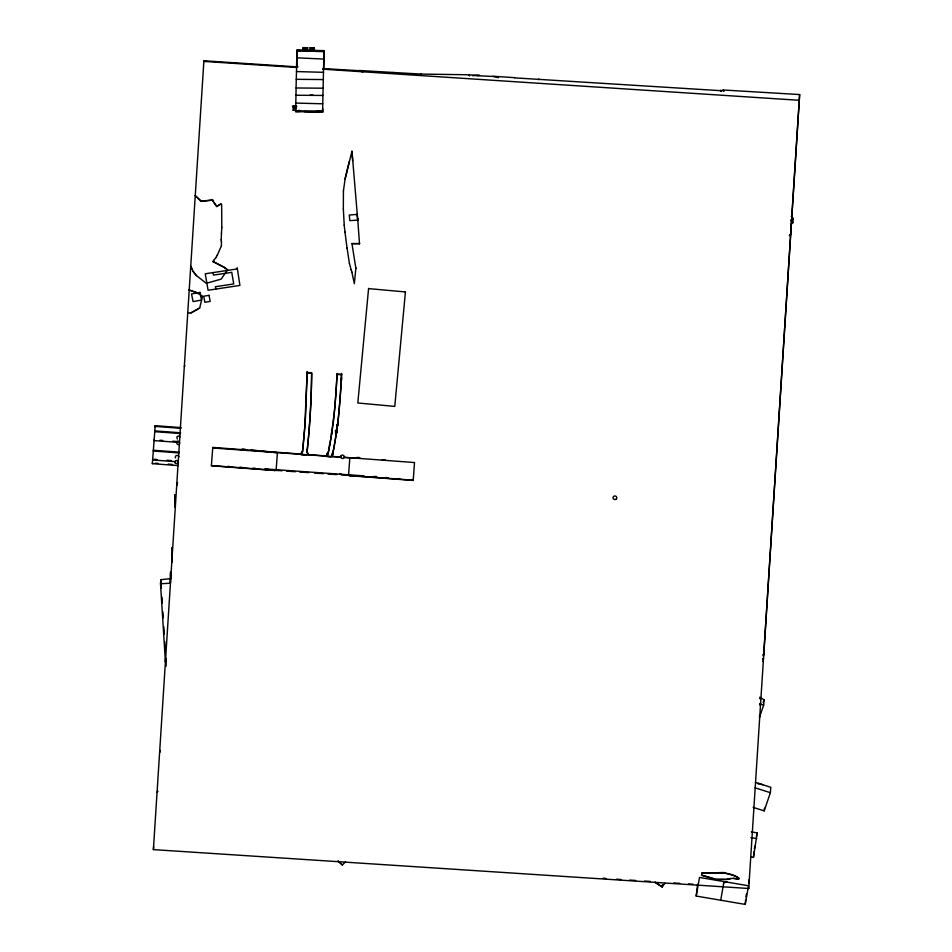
<?xml version="1.0" encoding="UTF-8"?>
<svg xmlns="http://www.w3.org/2000/svg" width="952" height="952" viewBox="0 0 952 952"><rect width="100%" height="100%" fill="white"/><g stroke="black" fill="none" stroke-linecap="round" stroke-linejoin="round"><path stroke-width="1.43" d="M343.339 209.166L343.434 190.686M264.775 469.3L275.021 470.502L211.38 465.778L212.76 447.416L300.725 454.044L302.546 451.284L304.759 427.4L307.163 372.518L311.685 372.767A884.301 848.315 4.6 0 1 308.388 438.36L307.079 451.641L308.258 454.604L326.488 455.972L328.166 453.212L331.248 436.147L334.497 410.74A951.512 912.801 4.6 0 0 336.972 375.302L337.067 374.053L341.589 374.291A981.928 941.98 4.6 0 1 338.983 411.323L338.15 420.082A512.961 492.089 4.6 0 1 332.498 454.973L332.212 456.401L340.947 457.043M297.012 54.883L297.06 52.241M323.989 55.621L324.037 52.979M304.235 111.598L322.704 112.074L295.703 111.634L295.739 110.361L293.18 110.194L295.727 110.611M295.81 106.386L293.394 106.196L293.156 110.444M323.144 88.203L296.084 87.977L296.262 79.325L296.5 71.578L323.478 72.316M322.68 112.324L322.752 108.73M296.001 94.7L295.596 110.813L322.621 111.051L316.945 110.884M295.965 95.212L296.12 87.977M296.596 66.807L296.988 50.575L323.966 51.313L322.573 111.551M295.81 108.754L295.882 105.791M296.75 67.58L297.155 49.921L324.132 50.658L323.728 68.318M309.971 51.17L310.066 47.79L311.578 47.838L311.471 51.206M303.212 50.777L303.307 47.6L304.818 47.648L304.711 50.825M303.224 50.539L303.307 47.6M221.173 240.023L221.483 232.966M205.442 61.547L205.477 60.88L203.895 60.773L203.835 61.404L296.488 67.461M310.983 400.697L310.84 403.66A885.17 849.148 4.6 0 0 310.947 401.125M221.459 233.18L221.816 227.445M341.423 380.955L341.589 378.123M748.784 887.847L748.736 888.49L153.391 849.612L203.895 60.773M748.736 888.49L799.644 94.557L723.389 90L723.817 91.261M763.076 655.107L763.79 654.072L778.486 424.794M778.498 424.58L779.236 413.073M779.26 412.87L788.815 263.323M788.839 263.109L799.644 94.557M178.167 465.587L152.356 463.683L155.188 425.687L180.987 427.591M341.149 474.917L348.539 475.417L349.836 457.817L358.666 458.328M363.842 476.155L349.586 475.702L413.204 480.427L414.525 462.553L343.862 457.269M155.093 426.829L155.188 425.687M152.689 459.197L152.629 459.971L175.573 461.66M154.129 439.848L154.069 440.609L177.001 442.299M152.356 463.683L152.415 462.958M165.755 657.915L165.422 661.973L160.507 583.743L160.84 579.685L170.741 578.649M205.477 60.88L298 66.914M187.77 312.53L190.448 313.148L199.67 308.031L202.467 296.584L200.753 295.31M190.448 313.148L197.837 309.126M170.372 583.243L170.539 572.283L170.372 583.243L160.507 583.743M201.241 201.336L195.255 195.636L201.241 201.336C218.579 199.527 215.116 199.73 201.253 201.122M166.1 659.224L166.172 666.091M157.128 792.123L157.984 791.291M153.391 849.612L153.641 846.637M202.467 296.584C199.42 292.383 176.358 286.112 197.719 292.811M223.672 267.048L227.611 269.868L221.138 279.138L206.477 283.256M216.806 206.37L220.852 203.93L216.794 206.572L212.058 199.658M223.637 267.131L213.093 261.586L223.649 266.917L227.611 269.868M237.096 268.952L205.263 273.783L208.083 290.253L239.916 285.421L237.203 267.679M296.857 54.193L297.155 49.921M296.988 50.575L323.966 51.313M296.5 71.578L296.774 57.81L323.751 59.072M296.262 79.325L323.311 79.563M295.81 103.066L322.787 103.804M295.703 107.945L295.786 109.016M295.596 110.813L299.904 110.42M295.703 111.634L299.987 111.491M304.818 47.648L303.295 47.838M306.08 47.683L307.591 47.719L306.08 47.683L306.151 51.075M310.066 47.79L311.578 47.838M312.839 47.874L314.35 47.921L312.839 47.874L312.887 50.908M323.882 54.93L324.132 50.658M322.978 95.45L295.917 95.248M307.151 373.136L307.198 371.982M307.103 373.16L307.294 371.482M337.032 374.695L337.103 373.517M333.176 451.284A519.471 511.736 7.2 0 1 332.117 456.746A512.973 492.113 4.6 0 0 338.174 419.868A981.928 941.98 4.6 0 0 341.554 374.719L341.661 373.339M351.966 243.641L359.535 243.605L351.966 243.641L355.81 268.012M405.445 291.728L394.771 406.409L357.809 402.982L368.602 288.397M469.538 75.981L468.682 74.863L466.647 74.732L420.915 74.089L359.106 70.484M413.204 480.427L413.299 479.153L413.227 480.213L348.539 475.405M468.682 74.863L479.487 75.351L472.561 75.696M722.151 90.773L514.58 77.862M603.306 878.137L606.222 878.541M721.913 90.333L723.377 90.214M662.449 884.598L662.247 887.121L655.047 882.361M696.198 896.058L699.518 877.435L748.546 885.776L745.226 904.4L696.198 896.058L697.59 884.348M702.029 873.496L702.195 872.746C709.704 874.079 717.023 872.222 724.389 872.591C727.756 874.519 739.668 875.733 738.395 879.172L732.374 878.327L726.566 879.541L716.059 879.493L701.553 875.293M702.195 872.746C714.452 874.257 728.066 869.973 739.24 878.589M738.395 879.172L739.252 878.375M788.125 274.045L787.578 274.735M790.743 224.589L792.909 222.613L793.254 218.389L791.219 216.33M763.706 655.143L763.433 656.321M759.696 714.678L759.482 717.356L763.659 705.123L764.087 699.768L759.613 697.221M759.993 705.325L760.529 704.004M745.226 904.4L745.618 899.592M748.736 883.373L749.022 879.767M758.244 784.031L758.304 783.306L762.766 784.734M750.581 856.907L753.472 857.383L753.924 851.778M753.472 857.383L757.173 832.857L751.402 831.905M753.151 807.356L764.206 810.878L764.432 808.177M764.206 810.878L770.37 792.695L770.811 787.304L755.531 782.449M355.846 268.464L354.322 283.732L351.823 271.903M337.258 426.579L337.627 423.807M343.422 190.9L345.148 178.619L349.336 161.447M754.365 848.946L754.805 846.114M745.94 896.974L746.392 894.118M720.723 900.235L723.913 881.802L727.185 882.135M723.579 883.742L723.925 881.802M332.26 454.901L332.772 451.998M336.127 433.124L336.651 430.221M756.435 836.653L757.173 832.857M332.248 455.032L332.712 452.735M345.124 178.833L351.966 151.154L357.797 220.59M701.541 875.495L702.052 873.281M176.739 485.603L177.548 482.533M763.159 702.481L764.087 699.768M159.638 752.723L160.4 750.378M213.07 261.8L213.569 260.396M217.306 255.207L221.435 245.759M215.949 257.695L217.33 254.993M763.016 661.462L763.349 660.688M762.826 659.391L763.504 658.213M762.802 659.605L763.492 658.427M302.522 451.605L300.689 454.473L306.27 454.901L300.689 454.473L302.51 451.712A879.815 844.019 4.6 0 0 305.521 416.619L307.127 372.946L311.649 373.196A883.956 847.982 4.6 0 1 307.032 452.045L308.174 454.925L307.032 451.95A895.451 882.207 7.2 0 0 307.306 449.356M184.355 366.544L184.878 365.616M664.877 883.337L662.259 886.907L655.071 882.147M328.131 453.533L326.036 456.353L330.951 456.734L326.036 456.353L328.119 453.64A510.201 489.447 4.6 0 0 333.664 419.415A951.488 912.778 4.6 0 0 337.02 374.481L341.554 374.719M326.619 454.318L328.238 452.188M326.845 454.187L328.226 452.367M213.557 260.61L215.973 257.492M199.063 308.496L199.682 307.817M789.458 235.513L790.696 234.204L789.446 235.727M345.528 861.869L342.422 864.928L338.174 860.989M538.261 79.647L538.808 79.016M179.452 444.037L179.012 444.358A1.856 1.785 4.6 0 1 177.393 444.417L176.453 442.18A1.797 1.725 4.6 0 1 178.25 441.145L179.88 443.049M791.112 219.924L793.254 218.389M763.099 654.893L763.754 654.488M730.791 878.458L726.59 879.327L716.082 879.279M476.702 75.696L492.886 76.446L498.527 77.683M297.084 50.849L299.928 50.92M309.864 51.194L324.061 51.658M310.185 95.093L313.041 95.176M373.827 476.464L376.683 476.559M363.866 475.857L265.037 468.908M382.216 459.697L385.167 459.864M352.954 475.667L363.259 476.262M372.089 476.773L376.504 477.023M385.334 477.535L388.285 477.702M295.525 106.326L293.99 106.219M492.898 76.231L514.592 77.647M322.811 68.544L359.082 70.698L362.879 71.983M322.764 69.175L799.18 100.293M292.312 106.112L296.834 106.398M293.383 106.814L296.322 107.005M616.515 879.208L620.918 879.505M629.736 880.076L635.615 880.457M644.433 881.04L650.311 881.421M673.837 882.956L679.716 883.337M688.534 883.92L692.937 884.206M340.971 457.21L212.689 447.975M343.922 457.436L349.836 457.817M282.018 470.788L276.104 470.395L277.413 452.783L272.998 452.331M286.457 471.121L295.322 471.716M299.761 472.037L308.627 472.632M314.541 473.073L323.406 473.668M327.845 473.989L336.71 474.584M155.128 426.413L180.928 428.305M180.594 432.791L154.795 430.887L154.736 431.649L180.535 433.553M159.865 440.264L162.732 440.478M172.764 441.216L177.072 441.538M179.166 452.14L153.355 450.248L153.296 451.01L179.095 452.914M154.129 459.304L156.997 459.518M167.028 460.256L171.324 460.578M242.558 467.622L239.618 467.408L242.641 467.599M252.851 468.372L255.79 468.586M155.283 463.172L158.151 463.386M168.183 464.124L172.49 464.433M356.952 457.388L359.832 457.603M252.97 468.36L255.933 468.586M211.392 465.576L276.092 470.431L273.164 470.098M760.101 698.566L760.922 698.637L760.089 698.78M368.579 288.611L405.421 291.943M702.778 875.412L714.833 878.97M266.084 469.253L268.202 469.491M242.213 448.904L245.14 449.225M251.007 449.88L256.873 450.534M262.74 451.188L270.07 452.01M265.834 469.288L268.761 469.61M733.564 878.268L738.407 878.958M750.949 837.605L756.709 838.557M755.103 787.839L770.37 792.695M759.613 703.826L763.659 705.123M220.852 203.93L221.649 204.501L221.792 227.659M206.465 283.458L196.41 275.545L193.149 271.272M338.162 861.191L342.411 865.142M790.886 220.555L792.909 222.613M177.334 439.039L176.858 437.087A1.797 1.725 4.6 0 1 178.655 436.052L180.035 436.897M216.794 206.572L212.034 199.872M393.033 72.483L393.616 73.161M196.386 275.759L193.125 271.487L190.745 266.048M720.462 90.238L721.152 91.499M420.939 73.875L421.558 75.375M723.389 90L723.829 91.059M191.435 267.988L191.757 268.797M760.279 703.338L760.517 704.218M351.181 269.678L351.812 272.117M349.443 263.514L351.169 269.892M337.413 424.949L337.532 425.853M213.034 272.605L213.462 275.104L231.741 272.332L233.728 283.946L215.461 286.707L215.866 289.075M221.185 239.809L221.423 241.582M347.063 247.913L349.432 263.728M344.981 232.05L347.052 248.127M344.243 225.077L344.969 232.264M357.643 218.222L359.523 243.819M351.954 151.356L352.68 160.9M172.229 550.399L172.05 547.471L172.098 562.263M160.84 579.685L161.376 588.348M161.923 597.047L162.304 602.985M162.863 611.898L163.232 617.836M163.792 626.737L164.256 634.163M164.732 641.588L165.196 649.014M343.351 208.952L344.231 225.291M355.822 267.798L355.834 268.678M336.651 430.078L336.746 433.172M335.58 430.256L335.687 433.1M335.568 430.471L335.663 433.315M307.591 47.719L307.663 51.111M314.35 47.921L314.398 50.944M221.435 241.368L221.423 245.961M399.328 478.487A1.821 1.737 4.6 0 1 399.65 479.07M339.745 474.132A1.833 1.749 4.6 0 1 340.816 473.584M178.94 456.865A1.809 1.737 4.6 0 0 177.762 455.496L176.644 455.461A1.809 1.737 4.6 0 0 175.346 456.924A1.773 1.702 4.6 0 0 175.537 457.912M331.855 431.363A510.201 489.435 4.6 0 1 331.403 434.219M329.939 442.763A510.201 489.435 4.6 0 1 329.416 445.607M331.986 431.03A510.201 489.447 4.6 0 1 331.546 433.886M332.748 452.331A512.973 492.101 4.6 0 1 332.284 454.628M337.555 423.938A512.973 492.101 4.6 0 1 337.234 426.258M341.459 377.765A994.673 979.87 7.2 0 1 341.292 380.669M337.71 423.616A519.495 511.76 7.2 0 1 337.389 425.96M336.722 430.661A519.495 511.76 7.2 0 1 336.377 433.005M337.662 424.092A512.961 492.089 4.6 0 1 337.353 426.365M336.699 430.911A512.961 492.089 4.6 0 1 336.365 433.184M304.271 433.41A891.274 878.089 7.2 0 1 304.045 436.004M227.873 466.492L230.8 466.777L227.873 466.492M174.882 494.671L175.168 507.011L174.882 494.671M293.335 107.826L295.786 108.183L293.335 107.826M340.864 456.091L340.721 456.734A1.821 1.737 4.6 0 0 343.125 458.436L344.148 457.769A1.618 1.559 4.6 0 0 344.124 456.044L343.232 455.27A1.678 1.618 4.6 0 0 341.589 455.282L340.864 456.091M177.786 463.612L175.43 463.422A1.773 1.702 4.6 0 1 174.942 462.017A1.809 1.737 4.6 0 1 176.239 460.554L177.286 460.566A1.833 1.761 4.6 0 1 177.786 463.612M615.765 499.455L614.088 499.455L613.112 498.348A1.94 1.856 4.6 0 1 614.968 495.944A1.94 1.856 4.6 0 1 615.765 499.455M199.956 292.419L191.53 293.93L193.066 301.582L201.491 300.07L199.956 292.419M209.035 295.334L203.716 296.191L204.835 302.284L210.154 301.427L209.035 295.334M357.06 214.39L349.265 215.045L349.812 220.65L357.654 220.09L357.06 214.39"/></g></svg>
